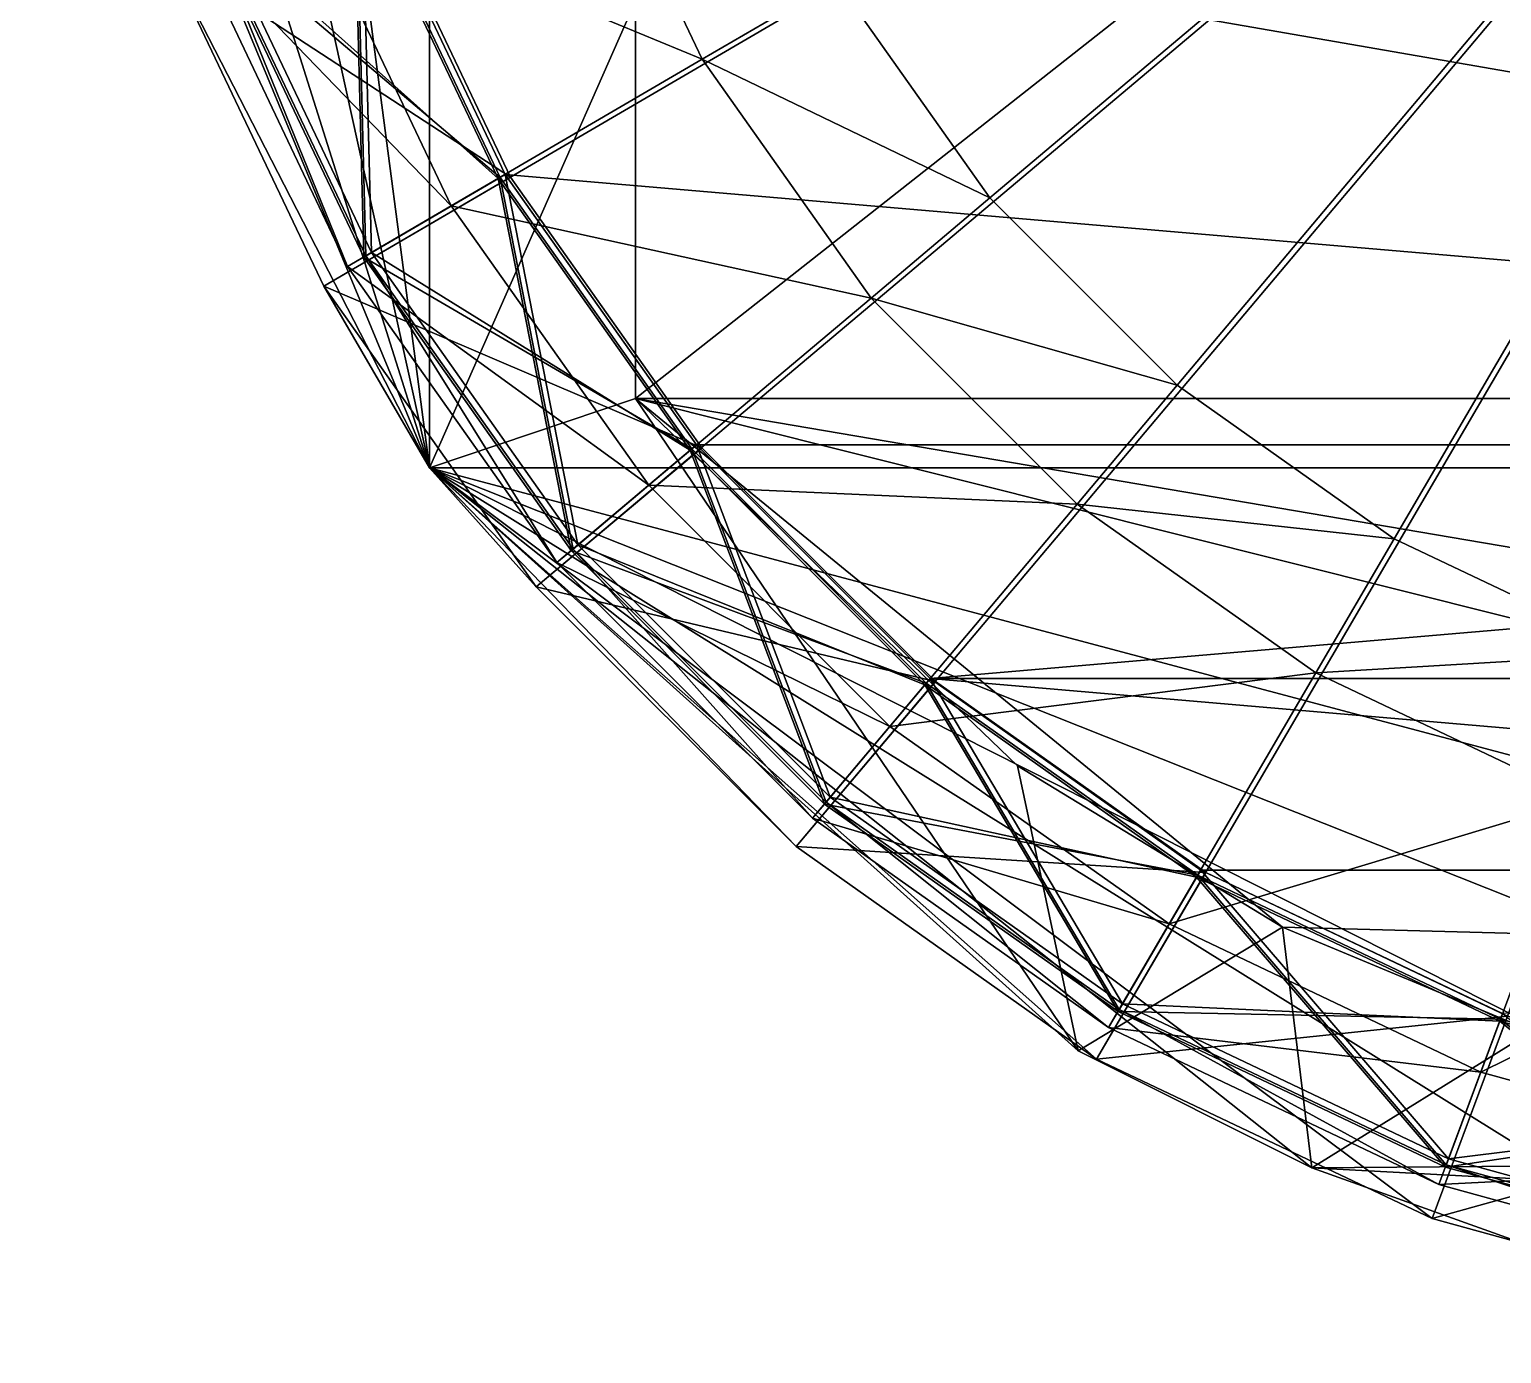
# Model space of a CAD drawing. Extents: x -0.62 to 0.63, y -0.62 to 0.63.
# Drawn here: x -0.623 to -0.1944, y -0.6244 to -0.2389 of the extents above; entities that cross this region are included whole.
import ezdxf

# ---------------------------------------------------------------- set-up
doc = ezdxf.new("R2010")
doc.units = 0
doc.linetypes.add('SOLIDLINE', pattern=[0])
for name, color, linetype in [('VIFS118', 250, 'SOLIDLINE'), ('VIFS119', 250, 'SOLIDLINE'), ('VIFS120', 250, 'SOLIDLINE'), ('VIFS130', 252, 'SOLIDLINE')]:
    doc.layers.add(name, color=color, linetype=linetype)

msp = doc.modelspace()

# ---------------------------------------------------------------- linework, layer by layer
at = {"layer": 'VIFS118', "color": 250}
for points in [[(-0.58371, -0.21603, 0.42099), (-0.52468, -0.19409, 0.42099), (-0.48292, -0.28197, 0.42099)], [(-0.58371, -0.21603, 0.4513), (-0.48292, -0.28197, 0.4513), (-0.52468, -0.19409, 0.4513)], [(-0.48292, -0.28197, 0.42099), (-0.52468, -0.19409, 0.42099), (-0.52468, -0.19409, 0.4513)], [(-0.48292, -0.28197, 0.42099), (-0.52468, -0.19409, 0.4513), (-0.48292, -0.28197, 0.4513)], [(-0.58371, -0.21603, 0.42099), (-0.53729, -0.31371, 0.42099), (-0.53729, -0.31371, 0.4513)], [(-0.58371, -0.21603, 0.42099), (-0.53729, -0.31371, 0.4513), (-0.58371, -0.21603, 0.4513)], [(-0.58371, -0.21603, 0.42099), (-0.48292, -0.28197, 0.42099), (-0.53729, -0.31371, 0.42099)], [(-0.58371, -0.21603, 0.4513), (-0.53729, -0.31371, 0.4513), (-0.48292, -0.28197, 0.4513)], [(-0.53729, -0.31371, 0.42099), (-0.48292, -0.28197, 0.42099), (-0.42723, -0.36072, 0.42099)], [(-0.53729, -0.31371, 0.4513), (-0.42723, -0.36072, 0.4513), (-0.48292, -0.28197, 0.4513)], [(-0.42723, -0.36072, 0.42099), (-0.48292, -0.28197, 0.42099), (-0.48292, -0.28197, 0.4513)], [(-0.42723, -0.36072, 0.42099), (-0.48292, -0.28197, 0.4513), (-0.42723, -0.36072, 0.4513)], [(-0.53729, -0.31371, 0.42099), (-0.47539, -0.40124, 0.42099), (-0.47539, -0.40124, 0.4513)], [(-0.53729, -0.31371, 0.42099), (-0.47539, -0.40124, 0.4513), (-0.53729, -0.31371, 0.4513)], [(-0.53729, -0.31371, 0.42099), (-0.42723, -0.36072, 0.42099), (-0.47539, -0.40124, 0.42099)], [(-0.53729, -0.31371, 0.4513), (-0.47539, -0.40124, 0.4513), (-0.42723, -0.36072, 0.4513)], [(-0.47539, -0.40124, 0.42099), (-0.42723, -0.36072, 0.42099), (-0.35921, -0.42874, 0.42099)], [(-0.47539, -0.40124, 0.4513), (-0.35921, -0.42874, 0.4513), (-0.42723, -0.36072, 0.4513)], [(-0.35921, -0.42874, 0.42099), (-0.42723, -0.36072, 0.42099), (-0.42723, -0.36072, 0.4513)], [(-0.35921, -0.42874, 0.42099), (-0.42723, -0.36072, 0.4513), (-0.35921, -0.42874, 0.4513)], [(-0.47539, -0.40124, 0.42099), (-0.39978, -0.47684, 0.42099), (-0.39978, -0.47684, 0.4513)], [(-0.47539, -0.40124, 0.42099), (-0.39978, -0.47684, 0.4513), (-0.47539, -0.40124, 0.4513)], [(-0.47539, -0.40124, 0.42099), (-0.35921, -0.42874, 0.42099), (-0.39978, -0.47684, 0.42099)], [(-0.47539, -0.40124, 0.4513), (-0.39978, -0.47684, 0.4513), (-0.35921, -0.42874, 0.4513)], [(-0.39978, -0.47684, 0.42099), (-0.35921, -0.42874, 0.42099), (-0.28046, -0.48443, 0.42099)], [(-0.39978, -0.47684, 0.4513), (-0.28046, -0.48443, 0.4513), (-0.35921, -0.42874, 0.4513)], [(-0.28046, -0.48443, 0.42099), (-0.35921, -0.42874, 0.42099), (-0.35921, -0.42874, 0.4513)], [(-0.28046, -0.48443, 0.42099), (-0.35921, -0.42874, 0.4513), (-0.28046, -0.48443, 0.4513)], [(-0.39978, -0.47684, 0.42099), (-0.31225, -0.53875, 0.42099), (-0.31225, -0.53875, 0.4513)], [(-0.39978, -0.47684, 0.42099), (-0.31225, -0.53875, 0.4513), (-0.39978, -0.47684, 0.4513)], [(-0.39978, -0.47684, 0.42099), (-0.28046, -0.48443, 0.42099), (-0.31225, -0.53875, 0.42099)], [(-0.39978, -0.47684, 0.4513), (-0.31225, -0.53875, 0.4513), (-0.28046, -0.48443, 0.4513)], [(-0.31225, -0.53875, 0.42099), (-0.28046, -0.48443, 0.42099), (-0.19258, -0.52619, 0.42099)], [(-0.31225, -0.53875, 0.4513), (-0.19258, -0.52619, 0.4513), (-0.28046, -0.48443, 0.4513)], [(-0.19258, -0.52619, 0.42099), (-0.28046, -0.48443, 0.42099), (-0.28046, -0.48443, 0.4513)], [(-0.19258, -0.52619, 0.42099), (-0.28046, -0.48443, 0.4513), (-0.19258, -0.52619, 0.4513)], [(-0.31225, -0.53875, 0.42099), (-0.19258, -0.52619, 0.42099), (-0.21457, -0.58516, 0.42099)], [(-0.31225, -0.53875, 0.4513), (-0.21457, -0.58516, 0.4513), (-0.19258, -0.52619, 0.4513)], [(-0.21457, -0.58516, 0.42099), (-0.19258, -0.52619, 0.42099), (-0.09717, -0.55242, 0.42099)], [(-0.21457, -0.58516, 0.4513), (-0.09717, -0.55242, 0.4513), (-0.19258, -0.52619, 0.4513)], [(-0.31225, -0.53875, 0.42099), (-0.21457, -0.58516, 0.42099), (-0.21457, -0.58516, 0.4513)], [(-0.31225, -0.53875, 0.42099), (-0.21457, -0.58516, 0.4513), (-0.31225, -0.53875, 0.4513)], [(-0.21457, -0.58516, 0.42099), (-0.09717, -0.55242, 0.42099), (-0.10852, -0.61432, 0.42099)], [(-0.21457, -0.58516, 0.4513), (-0.10852, -0.61432, 0.4513), (-0.09717, -0.55242, 0.4513)], [(-0.21457, -0.58516, 0.42099), (-0.10852, -0.61432, 0.42099), (-0.10852, -0.61432, 0.4513)], [(-0.21457, -0.58516, 0.42099), (-0.10852, -0.61432, 0.4513), (-0.21457, -0.58516, 0.4513)]]:
    msp.add_3dface(points, dxfattribs=at)
at = {"layer": 'VIFS119', "color": 250}
for points in [[(-0.58371, -0.21603, 0.33144), (-0.52468, -0.19409, 0.33144), (-0.48292, -0.28197, 0.33144)], [(-0.58371, -0.21603, 0.36175), (-0.48292, -0.28197, 0.36175), (-0.52468, -0.19409, 0.36175)], [(-0.48292, -0.28197, 0.33144), (-0.52468, -0.19409, 0.33144), (-0.52468, -0.19409, 0.36175)], [(-0.48292, -0.28197, 0.33144), (-0.52468, -0.19409, 0.36175), (-0.48292, -0.28197, 0.36175)], [(-0.58371, -0.21603, 0.33144), (-0.53729, -0.31371, 0.33144), (-0.53729, -0.31371, 0.36175)], [(-0.58371, -0.21603, 0.33144), (-0.53729, -0.31371, 0.36175), (-0.58371, -0.21603, 0.36175)], [(-0.58371, -0.21603, 0.33144), (-0.48292, -0.28197, 0.33144), (-0.53729, -0.31371, 0.33144)], [(-0.58371, -0.21603, 0.36175), (-0.53729, -0.31371, 0.36175), (-0.48292, -0.28197, 0.36175)], [(-0.53729, -0.31371, 0.33144), (-0.48292, -0.28197, 0.33144), (-0.42723, -0.36072, 0.33144)], [(-0.53729, -0.31371, 0.36175), (-0.42723, -0.36072, 0.36175), (-0.48292, -0.28197, 0.36175)], [(-0.42723, -0.36072, 0.33144), (-0.48292, -0.28197, 0.33144), (-0.48292, -0.28197, 0.36175)], [(-0.42723, -0.36072, 0.33144), (-0.48292, -0.28197, 0.36175), (-0.42723, -0.36072, 0.36175)], [(-0.53729, -0.31371, 0.33144), (-0.47539, -0.40124, 0.33144), (-0.47539, -0.40124, 0.36175)], [(-0.53729, -0.31371, 0.33144), (-0.47539, -0.40124, 0.36175), (-0.53729, -0.31371, 0.36175)], [(-0.53729, -0.31371, 0.33144), (-0.42723, -0.36072, 0.33144), (-0.47539, -0.40124, 0.33144)], [(-0.53729, -0.31371, 0.36175), (-0.47539, -0.40124, 0.36175), (-0.42723, -0.36072, 0.36175)], [(-0.47539, -0.40124, 0.33144), (-0.42723, -0.36072, 0.33144), (-0.35921, -0.42874, 0.33144)], [(-0.47539, -0.40124, 0.36175), (-0.35921, -0.42874, 0.36175), (-0.42723, -0.36072, 0.36175)], [(-0.35921, -0.42874, 0.33144), (-0.42723, -0.36072, 0.33144), (-0.42723, -0.36072, 0.36175)], [(-0.35921, -0.42874, 0.33144), (-0.42723, -0.36072, 0.36175), (-0.35921, -0.42874, 0.36175)], [(-0.47539, -0.40124, 0.33144), (-0.39978, -0.47684, 0.33144), (-0.39978, -0.47684, 0.36175)], [(-0.47539, -0.40124, 0.33144), (-0.39978, -0.47684, 0.36175), (-0.47539, -0.40124, 0.36175)], [(-0.47539, -0.40124, 0.33144), (-0.35921, -0.42874, 0.33144), (-0.39978, -0.47684, 0.33144)], [(-0.47539, -0.40124, 0.36175), (-0.39978, -0.47684, 0.36175), (-0.35921, -0.42874, 0.36175)], [(-0.39978, -0.47684, 0.33144), (-0.35921, -0.42874, 0.33144), (-0.28046, -0.48443, 0.33144)], [(-0.39978, -0.47684, 0.36175), (-0.28046, -0.48443, 0.36175), (-0.35921, -0.42874, 0.36175)], [(-0.28046, -0.48443, 0.33144), (-0.35921, -0.42874, 0.33144), (-0.35921, -0.42874, 0.36175)], [(-0.28046, -0.48443, 0.33144), (-0.35921, -0.42874, 0.36175), (-0.28046, -0.48443, 0.36175)], [(-0.39978, -0.47684, 0.33144), (-0.31225, -0.53875, 0.33144), (-0.31225, -0.53875, 0.36175)], [(-0.39978, -0.47684, 0.33144), (-0.31225, -0.53875, 0.36175), (-0.39978, -0.47684, 0.36175)], [(-0.39978, -0.47684, 0.33144), (-0.28046, -0.48443, 0.33144), (-0.31225, -0.53875, 0.33144)], [(-0.39978, -0.47684, 0.36175), (-0.31225, -0.53875, 0.36175), (-0.28046, -0.48443, 0.36175)], [(-0.31225, -0.53875, 0.33144), (-0.28046, -0.48443, 0.33144), (-0.19258, -0.52619, 0.33144)], [(-0.31225, -0.53875, 0.36175), (-0.19258, -0.52619, 0.36175), (-0.28046, -0.48443, 0.36175)], [(-0.19258, -0.52619, 0.33144), (-0.28046, -0.48443, 0.33144), (-0.28046, -0.48443, 0.36175)], [(-0.19258, -0.52619, 0.33144), (-0.28046, -0.48443, 0.36175), (-0.19258, -0.52619, 0.36175)], [(-0.31225, -0.53875, 0.33144), (-0.19258, -0.52619, 0.33144), (-0.21457, -0.58516, 0.33144)], [(-0.31225, -0.53875, 0.36175), (-0.21457, -0.58516, 0.36175), (-0.19258, -0.52619, 0.36175)], [(-0.21457, -0.58516, 0.33144), (-0.19258, -0.52619, 0.33144), (-0.09717, -0.55242, 0.33144)], [(-0.21457, -0.58516, 0.36175), (-0.09717, -0.55242, 0.36175), (-0.19258, -0.52619, 0.36175)], [(-0.31225, -0.53875, 0.33144), (-0.21457, -0.58516, 0.33144), (-0.21457, -0.58516, 0.36175)], [(-0.31225, -0.53875, 0.33144), (-0.21457, -0.58516, 0.36175), (-0.31225, -0.53875, 0.36175)], [(-0.21457, -0.58516, 0.33144), (-0.09717, -0.55242, 0.33144), (-0.10852, -0.61432, 0.33144)], [(-0.21457, -0.58516, 0.36175), (-0.10852, -0.61432, 0.36175), (-0.09717, -0.55242, 0.36175)], [(-0.21457, -0.58516, 0.33144), (-0.10852, -0.61432, 0.33144), (-0.10852, -0.61432, 0.36175)], [(-0.21457, -0.58516, 0.33144), (-0.10852, -0.61432, 0.36175), (-0.21457, -0.58516, 0.36175)]]:
    msp.add_3dface(points, dxfattribs=at)
at = {"layer": 'VIFS120', "color": 250}
for points in [[(-0.58371, -0.21603, 0.3019), (-0.48292, -0.28197, 0.3019), (-0.52468, -0.19409, 0.3019)], [(-0.48292, -0.28197, 0.24167), (-0.52468, -0.19409, 0.24167), (-0.52468, -0.19409, 0.3019)], [(-0.48292, -0.28197, 0.24167), (-0.52468, -0.19409, 0.3019), (-0.48292, -0.28197, 0.3019)], [(-0.58371, -0.21603, 0.24167), (-0.53729, -0.31371, 0.24167), (-0.53729, -0.31371, 0.3019)], [(-0.58371, -0.21603, 0.24167), (-0.53729, -0.31371, 0.3019), (-0.58371, -0.21603, 0.3019)], [(-0.58371, -0.21603, 0.3019), (-0.53729, -0.31371, 0.3019), (-0.48292, -0.28197, 0.3019)], [(-0.53729, -0.31371, 0.3019), (-0.42723, -0.36072, 0.3019), (-0.48292, -0.28197, 0.3019)], [(-0.42723, -0.36072, 0.24167), (-0.48292, -0.28197, 0.24167), (-0.48292, -0.28197, 0.3019)], [(-0.42723, -0.36072, 0.24167), (-0.48292, -0.28197, 0.3019), (-0.42723, -0.36072, 0.3019)], [(-0.53729, -0.31371, 0.24167), (-0.47539, -0.40124, 0.24167), (-0.47539, -0.40124, 0.3019)], [(-0.53729, -0.31371, 0.24167), (-0.47539, -0.40124, 0.3019), (-0.53729, -0.31371, 0.3019)], [(-0.53729, -0.31371, 0.3019), (-0.47539, -0.40124, 0.3019), (-0.42723, -0.36072, 0.3019)], [(-0.47539, -0.40124, 0.3019), (-0.35921, -0.42874, 0.3019), (-0.42723, -0.36072, 0.3019)], [(-0.35921, -0.42874, 0.24167), (-0.42723, -0.36072, 0.24167), (-0.42723, -0.36072, 0.3019)], [(-0.35921, -0.42874, 0.24167), (-0.42723, -0.36072, 0.3019), (-0.35921, -0.42874, 0.3019)], [(-0.47539, -0.40124, 0.24167), (-0.39978, -0.47684, 0.24167), (-0.39978, -0.47684, 0.3019)], [(-0.47539, -0.40124, 0.24167), (-0.39978, -0.47684, 0.3019), (-0.47539, -0.40124, 0.3019)], [(-0.47539, -0.40124, 0.3019), (-0.39978, -0.47684, 0.3019), (-0.35921, -0.42874, 0.3019)], [(-0.39978, -0.47684, 0.3019), (-0.28046, -0.48443, 0.3019), (-0.35921, -0.42874, 0.3019)], [(-0.28046, -0.48443, 0.24167), (-0.35921, -0.42874, 0.24167), (-0.35921, -0.42874, 0.3019)], [(-0.28046, -0.48443, 0.24167), (-0.35921, -0.42874, 0.3019), (-0.28046, -0.48443, 0.3019)], [(-0.39978, -0.47684, 0.24167), (-0.31225, -0.53875, 0.24167), (-0.31225, -0.53875, 0.3019)], [(-0.39978, -0.47684, 0.24167), (-0.31225, -0.53875, 0.3019), (-0.39978, -0.47684, 0.3019)], [(-0.39978, -0.47684, 0.3019), (-0.31225, -0.53875, 0.3019), (-0.28046, -0.48443, 0.3019)], [(-0.31225, -0.53875, 0.3019), (-0.19258, -0.52619, 0.3019), (-0.28046, -0.48443, 0.3019)], [(-0.19258, -0.52619, 0.24167), (-0.28046, -0.48443, 0.24167), (-0.28046, -0.48443, 0.3019)], [(-0.19258, -0.52619, 0.24167), (-0.28046, -0.48443, 0.3019), (-0.19258, -0.52619, 0.3019)], [(-0.31225, -0.53875, 0.3019), (-0.21457, -0.58516, 0.3019), (-0.19258, -0.52619, 0.3019)], [(-0.21457, -0.58516, 0.3019), (-0.09717, -0.55242, 0.3019), (-0.19258, -0.52619, 0.3019)], [(-0.31225, -0.53875, 0.24167), (-0.21457, -0.58516, 0.24167), (-0.21457, -0.58516, 0.3019)], [(-0.31225, -0.53875, 0.24167), (-0.21457, -0.58516, 0.3019), (-0.31225, -0.53875, 0.3019)], [(-0.21457, -0.58516, 0.3019), (-0.10852, -0.61432, 0.3019), (-0.09717, -0.55242, 0.3019)], [(-0.21457, -0.58516, 0.24167), (-0.10852, -0.61432, 0.24167), (-0.10852, -0.61432, 0.3019)], [(-0.21457, -0.58516, 0.24167), (-0.10852, -0.61432, 0.3019), (-0.21457, -0.58516, 0.3019)]]:
    msp.add_3dface(points, dxfattribs=at)
at = {"layer": 'VIFS130', "color": 252}
for points in [[(-0.19405, 0.53247, 0.24149), (0.43421, -0.35992, 0.24149), (-0.28195, 0.49071, 0.24149)], [(-0.28195, 0.49071, 0.24149), (0.43421, -0.35992, 0.24149), (-0.36072, 0.435, 0.24149)], [(-0.28195, 0.49071, 0.24149), (0.43421, -0.35992, 0.24149), (0.43421, -0.35992, 0.24149)], [(0.43421, -0.35992, 0.24149), (-0.28195, 0.49071, 0.24149), (-0.28195, 0.49071, 0.24149)], [(0.43421, -0.35992, 0.24149), (-0.28195, 0.49071, 0.24149), (-0.28195, 0.49071, 0.24149)], [(-0.28195, 0.49071, 0.24149), (0.43421, -0.35992, 0.24149), (0.43421, -0.35992, 0.24149)], [(-0.36072, 0.435, 0.24149), (0.43421, -0.35992, 0.24149), (-0.42875, 0.36697, 0.24149)], [(-0.36072, 0.435, 0.24149), (0.43421, -0.35992, 0.24149), (0.43421, -0.35992, 0.24149)], [(0.43421, -0.35992, 0.24149), (-0.36072, 0.435, 0.24149), (-0.36072, 0.435, 0.24149)], [(0.43421, -0.35992, 0.24149), (-0.36072, 0.435, 0.24149), (-0.36072, 0.435, 0.24149)], [(-0.36072, 0.435, 0.24149), (0.43421, -0.35992, 0.24149), (0.43421, -0.35992, 0.24149)], [(-0.50654, -0.36661, 0.19168), (-0.58371, 0.22134, 0.24167), (-0.50654, 0.36661, 0.19168)], [(-0.44654, -0.2307, -0.23837), (-0.50654, -0.36661, -0.23833), (-0.50654, 0.36661, -0.23833)], [(-0.50654, -0.36661, 0.19168), (-0.50654, 0.36661, 0.19168), (-0.50654, -0.00021, 0.16481)], [(-0.50654, 0.36661, -0.23833), (-0.50654, -0.36661, -0.23833), (-0.50654, 0.04142, -0.1514)], [(-0.42875, 0.36697, 0.24149), (0.43421, -0.35992, 0.24149), (-0.48445, 0.2882, 0.24149)], [(-0.42875, 0.36697, 0.24149), (0.43421, -0.35992, 0.24149), (0.43421, -0.35992, 0.24149)], [(0.43421, -0.35992, 0.24149), (-0.42875, 0.36697, 0.24149), (-0.42875, 0.36697, 0.24149)], [(0.43421, -0.35992, 0.24149), (-0.42875, 0.36697, 0.24149), (-0.42875, 0.36697, 0.24149)], [(-0.42875, 0.36697, 0.24149), (0.43421, -0.35992, 0.24149), (0.43421, -0.35992, 0.24149)], [(0.43346, 0.34641, 0.24167), (0.43346, -0.34641, 0.24167), (-0.44654, -0.34641, 0.24167)], [(0.43346, 0.34641, 0.24167), (-0.44654, -0.34641, 0.24167), (-0.44654, 0.34641, 0.24167)], [(-0.48445, 0.2882, 0.24149), (0.43421, -0.35992, 0.24149), (-0.52622, 0.20031, 0.24149)], [(-0.48445, 0.2882, 0.24149), (0.43421, -0.35992, 0.24149), (0.43421, -0.35992, 0.24149)], [(0.43421, -0.35992, 0.24149), (-0.48445, 0.2882, 0.24149), (-0.48445, 0.2882, 0.24149)], [(0.43421, -0.35992, 0.24149), (-0.48445, 0.2882, 0.24149), (-0.48445, 0.2882, 0.24149)], [(-0.48445, 0.2882, 0.24149), (0.43421, -0.35992, 0.24149), (0.43421, -0.35992, 0.24149)], [(-0.50654, -0.36661, 0.19168), (-0.61286, 0.1153, 0.24167), (-0.58371, 0.22134, 0.24167)], [(-0.52622, 0.20031, 0.24149), (0.43421, -0.35992, 0.24149), (-0.55245, 0.10488, 0.24149)], [(-0.52622, 0.20031, 0.24149), (0.43421, -0.35992, 0.24149), (0.43421, -0.35992, 0.24149)], [(0.43421, -0.35992, 0.24149), (-0.52622, 0.20031, 0.24149), (-0.52622, 0.20031, 0.24149)], [(0.43421, -0.35992, 0.24149), (-0.52622, 0.20031, 0.24149), (-0.52622, 0.20031, 0.24149)], [(-0.52622, 0.20031, 0.24149), (0.43421, -0.35992, 0.24149), (0.43421, -0.35992, 0.24149)], [(-0.50654, -0.36661, 0.19168), (-0.62297, 0.00266, 0.24167), (-0.61286, 0.1153, 0.24167)], [(-0.55245, 0.10488, 0.24149), (0.43421, -0.35992, 0.24149), (-0.56155, 0.00352, 0.24149)], [(-0.55245, 0.10488, 0.24149), (0.43421, -0.35992, 0.24149), (0.43421, -0.35992, 0.24149)], [(0.43421, -0.35992, 0.24149), (-0.55245, 0.10488, 0.24149), (-0.55245, 0.10488, 0.24149)], [(0.43421, -0.35992, 0.24149), (-0.55245, 0.10488, 0.24149), (-0.55245, 0.10488, 0.24149)], [(-0.55245, 0.10488, 0.24149), (0.43421, -0.35992, 0.24149), (0.43421, -0.35992, 0.24149)], [(-0.50654, 0.04142, -0.1514), (-0.50654, -0.36661, -0.23833), (-0.50654, -0.00021, -0.15688)], [(-0.50654, -0.36661, 0.19168), (-0.61286, -0.10998, 0.24167), (-0.62297, 0.00266, 0.24167)], [(-0.58371, -0.21603, 0.24167), (-0.53729, -0.31371, 0.24167), (0.00411, 0.00266, 0.24167)], [(-0.56155, 0.00352, 0.24149), (0.43421, -0.35992, 0.24149), (-0.55245, -0.09783, 0.24149)], [(-0.56155, 0.00352, 0.24149), (0.43421, -0.35992, 0.24149), (0.43421, -0.35992, 0.24149)], [(0.43421, -0.35992, 0.24149), (-0.56155, 0.00352, 0.24149), (-0.56155, 0.00352, 0.24149)], [(0.43421, -0.35992, 0.24149), (-0.56155, 0.00352, 0.24149), (-0.56155, 0.00352, 0.24149)], [(-0.56155, 0.00352, 0.24149), (0.43421, -0.35992, 0.24149), (0.43421, -0.35992, 0.24149)], [(-0.53729, -0.31371, 0.24167), (-0.47539, -0.40124, 0.24167), (0.00411, 0.00266, 0.24167)], [(-0.47539, -0.40124, 0.24167), (-0.39978, -0.47684, 0.24167), (0.00411, 0.00266, 0.24167)], [(-0.39978, -0.47684, 0.24167), (-0.31225, -0.53875, 0.24167), (0.00411, 0.00266, 0.24167)], [(-0.38801, -0.22481, 0.48148), (-0.34334, -0.28798, 0.48148), (0.00273, 0.00352, 0.48148)], [(-0.34334, -0.28798, 0.48148), (-0.28877, -0.34255, 0.48148), (0.00273, 0.00352, 0.48148)], [(-0.31225, -0.53875, 0.24167), (-0.21457, -0.58516, 0.24167), (0.00411, 0.00266, 0.24167)], [(-0.28877, -0.34255, 0.48148), (-0.2256, -0.38722, 0.48148), (0.00273, 0.00352, 0.48148)], [(-0.2256, -0.38722, 0.48148), (-0.1551, -0.42072, 0.48148), (0.00273, 0.00352, 0.48148)], [(-0.21457, -0.58516, 0.24167), (-0.10852, -0.61432, 0.24167), (0.00411, 0.00266, 0.24167)], [(-0.50654, -0.00021, -0.15688), (-0.50654, -0.36661, -0.23833), (-0.50654, -0.04192, -0.15139)], [(-0.50654, -0.36661, 0.19168), (-0.50654, -0.00021, 0.16481), (-0.50654, -0.04184, 0.15933)], [(-0.50654, -0.36661, 0.19168), (-0.50654, -0.04184, 0.15933), (-0.50654, -0.08063, 0.14326)], [(-0.50654, -0.04192, -0.15139), (-0.50654, -0.36661, -0.23833), (-0.50654, -0.08063, -0.13533)], [(-0.50654, -0.08063, -0.13533), (-0.50654, -0.36661, -0.23833), (-0.50654, -0.11395, -0.10977)], [(-0.50654, -0.36661, 0.19168), (-0.50654, -0.08063, 0.14326), (-0.50654, -0.11395, 0.1177)], [(-0.55245, -0.09783, 0.24149), (0.43421, -0.35992, 0.24149), (-0.52622, -0.19326, 0.24149)], [(-0.55245, -0.09783, 0.24149), (0.43421, -0.35992, 0.24149), (0.43421, -0.35992, 0.24149)], [(0.43421, -0.35992, 0.24149), (-0.55245, -0.09783, 0.24149), (-0.55245, -0.09783, 0.24149)], [(0.43421, -0.35992, 0.24149), (-0.55245, -0.09783, 0.24149), (-0.55245, -0.09783, 0.24149)], [(-0.55245, -0.09783, 0.24149), (0.43421, -0.35992, 0.24149), (0.43421, -0.35992, 0.24149)], [(-0.50654, -0.36661, 0.19168), (-0.58371, -0.21603, 0.24167), (-0.61286, -0.10998, 0.24167)], [(-0.50654, -0.36661, -0.23833), (-0.50654, -0.36661, 0.19168), (-0.50654, -0.11395, -0.10977)], [(-0.50654, -0.11395, -0.10977), (-0.50654, -0.36661, 0.19168), (-0.50654, -0.13951, -0.07646)], [(-0.50654, -0.36661, 0.19168), (-0.50654, -0.11395, 0.1177), (-0.50654, -0.13951, 0.08439)], [(-0.50654, -0.36661, 0.19168), (-0.50654, -0.15558, -0.03766), (-0.50654, -0.13951, -0.07646)], [(-0.50654, -0.36661, 0.19168), (-0.50654, -0.13951, 0.08439), (-0.50654, -0.15558, 0.0456)], [(-0.50654, -0.36661, 0.19168), (-0.50654, -0.16106, 0.00397), (-0.50654, -0.15558, -0.03766)], [(-0.50654, -0.36661, 0.19168), (-0.50654, -0.15558, 0.0456), (-0.50654, -0.16106, 0.00397)], [(-0.42709, -0.24764, 0.53102), (-0.46394, -0.17009, 0.53102), (-0.54327, -0.1996, 0.53102)], [(-0.46394, -0.17009, 0.53102), (-0.42709, -0.24764, 0.53102), (-0.38801, -0.22481, 0.48148)], [(-0.48596, -0.28204, 0.42097), (-0.52785, -0.19387, 0.42097), (-0.57094, -0.2099, 0.42097)], [(-0.52564, -0.30523, 0.36178), (-0.57094, -0.2099, 0.36178), (-0.52845, -0.19409, 0.36178)], [(-0.52505, -0.30488, 0.45131), (-0.5703, -0.20966, 0.45131), (-0.52785, -0.19387, 0.45131)], [(-0.52342, -0.30393, 0.30202), (-0.56853, -0.209, 0.30202), (-0.52622, -0.19326, 0.30202)], [(-0.4865, -0.28235, 0.33144), (-0.52845, -0.19409, 0.33144), (-0.56853, -0.209, 0.33144)], [(-0.4865, -0.28236, 0.36178), (-0.52845, -0.19409, 0.36178), (-0.52845, -0.19409, 0.33144)], [(-0.52845, -0.19409, 0.33144), (-0.4865, -0.28235, 0.33144), (-0.4865, -0.28236, 0.36178)], [(-0.52845, -0.19409, 0.36178), (-0.4865, -0.28236, 0.36178), (-0.52564, -0.30523, 0.36178)], [(-0.48596, -0.28204, 0.45131), (-0.52785, -0.19387, 0.45131), (-0.52785, -0.19387, 0.42097)], [(-0.52785, -0.19387, 0.42097), (-0.48596, -0.28204, 0.42097), (-0.48596, -0.28204, 0.45131)], [(-0.52785, -0.19387, 0.45131), (-0.48596, -0.28204, 0.45131), (-0.52505, -0.30488, 0.45131)], [(-0.52622, -0.19326, 0.24149), (-0.48445, -0.28116, 0.24149), (-0.48445, -0.28116, 0.30202)], [(-0.52622, -0.19326, 0.24149), (-0.48445, -0.28116, 0.30202), (-0.52622, -0.19326, 0.30202)], [(-0.52622, -0.19326, 0.24149), (0.43421, -0.35992, 0.24149), (-0.48445, -0.28116, 0.24149)], [(-0.52622, -0.19326, 0.30202), (-0.48445, -0.28116, 0.30202), (-0.52342, -0.30393, 0.30202)], [(-0.52622, -0.19326, 0.24149), (-0.48445, -0.28116, 0.24149), (-0.48445, -0.28116, 0.24149)], [(-0.48445, -0.28116, 0.24149), (-0.52622, -0.19326, 0.24149), (-0.52622, -0.19326, 0.24149)], [(-0.52622, -0.19326, 0.24149), (0.43421, -0.35992, 0.24149), (0.43421, -0.35992, 0.24149)], [(0.43421, -0.35992, 0.24149), (-0.52622, -0.19326, 0.24149), (-0.52622, -0.19326, 0.24149)], [(-0.48445, -0.28116, 0.24149), (-0.52622, -0.19326, 0.24149), (-0.52622, -0.19326, 0.24149)], [(-0.52622, -0.19326, 0.24149), (-0.48445, -0.28116, 0.24149), (-0.48445, -0.28116, 0.24149)], [(0.43421, -0.35992, 0.24149), (-0.52622, -0.19326, 0.24149), (-0.52622, -0.19326, 0.24149)], [(-0.52622, -0.19326, 0.24149), (0.43421, -0.35992, 0.24149), (0.43421, -0.35992, 0.24149)], [(-0.50016, -0.29034, 0.53102), (-0.54327, -0.1996, 0.53102), (-0.57603, -0.21179, 0.48148)], [(-0.54327, -0.1996, 0.53102), (-0.50016, -0.29034, 0.53102), (-0.42709, -0.24764, 0.53102)], [(-0.53033, -0.30797, 0.48148), (-0.57603, -0.21179, 0.48148), (-0.5703, -0.20966, 0.45131)], [(-0.52564, -0.30523, 0.42097), (-0.57094, -0.2099, 0.42097), (-0.57094, -0.2099, 0.36178)], [(-0.57094, -0.2099, 0.36178), (-0.52564, -0.30523, 0.36178), (-0.52564, -0.30523, 0.42097)], [(-0.57094, -0.2099, 0.42097), (-0.52564, -0.30523, 0.42097), (-0.48596, -0.28204, 0.42097)], [(-0.5703, -0.20966, 0.45131), (-0.52505, -0.30488, 0.45131), (-0.53033, -0.30797, 0.48148)], [(-0.52342, -0.30393, 0.33144), (-0.56853, -0.209, 0.33144), (-0.56853, -0.209, 0.30202)], [(-0.56853, -0.209, 0.30202), (-0.52342, -0.30393, 0.30202), (-0.52342, -0.30393, 0.33144)], [(-0.56853, -0.209, 0.33144), (-0.52342, -0.30393, 0.33144), (-0.4865, -0.28235, 0.33144)], [(-0.57603, -0.21179, 0.48148), (-0.53033, -0.30797, 0.48148), (-0.50016, -0.29034, 0.53102)], [(-0.50654, -0.36661, 0.19168), (-0.53729, -0.31371, 0.24167), (-0.58371, -0.21603, 0.24167)], [(-0.34334, -0.28798, 0.48148), (-0.38801, -0.22481, 0.48148), (-0.42709, -0.24764, 0.53102)], [(-0.44654, -0.34641, -0.23837), (-0.50654, -0.36661, -0.23833), (-0.44654, -0.2307, -0.23837)], [(-0.44654, -0.34641, -0.23837), (-0.44654, -0.2307, -0.23837), (-0.44654, -0.34641, 0.24167)], [(-0.44654, -0.34641, 0.24167), (-0.44654, -0.2307, -0.23837), (-0.44654, -0.2307, 0.24167)], [(-0.37794, -0.31713, 0.53102), (-0.42709, -0.24764, 0.53102), (-0.50016, -0.29034, 0.53102)], [(-0.42709, -0.24764, 0.53102), (-0.37794, -0.31713, 0.53102), (-0.34334, -0.28798, 0.48148)], [(-0.43008, -0.36105, 0.42097), (-0.48596, -0.28204, 0.42097), (-0.52564, -0.30523, 0.42097)], [(-0.46523, -0.39065, 0.36178), (-0.52564, -0.30523, 0.36178), (-0.4865, -0.28236, 0.36178)], [(-0.46471, -0.39021, 0.45131), (-0.52505, -0.30488, 0.45131), (-0.48596, -0.28204, 0.45131)], [(-0.46327, -0.389, 0.30202), (-0.52342, -0.30393, 0.30202), (-0.48445, -0.28116, 0.30202)], [(-0.43056, -0.36145, 0.33144), (-0.4865, -0.28235, 0.33144), (-0.52342, -0.30393, 0.33144)], [(-0.43056, -0.36145, 0.36178), (-0.4865, -0.28236, 0.36178), (-0.4865, -0.28235, 0.33144)], [(-0.4865, -0.28235, 0.33144), (-0.43056, -0.36145, 0.33144), (-0.43056, -0.36145, 0.36178)], [(-0.4865, -0.28236, 0.36178), (-0.43056, -0.36145, 0.36178), (-0.46523, -0.39065, 0.36178)], [(-0.43008, -0.36105, 0.45131), (-0.48596, -0.28204, 0.45131), (-0.48596, -0.28204, 0.42097)], [(-0.48596, -0.28204, 0.42097), (-0.43008, -0.36105, 0.42097), (-0.43008, -0.36105, 0.45131)], [(-0.48596, -0.28204, 0.45131), (-0.43008, -0.36105, 0.45131), (-0.46471, -0.39021, 0.45131)], [(-0.48445, -0.28116, 0.24149), (-0.42875, -0.35992, 0.24149), (-0.42875, -0.35992, 0.30202)], [(-0.48445, -0.28116, 0.24149), (-0.42875, -0.35992, 0.30202), (-0.48445, -0.28116, 0.30202)], [(-0.48445, -0.28116, 0.24149), (0.43421, -0.35992, 0.24149), (-0.42875, -0.35992, 0.24149)], [(-0.48445, -0.28116, 0.30202), (-0.42875, -0.35992, 0.30202), (-0.46327, -0.389, 0.30202)], [(-0.48445, -0.28116, 0.24149), (-0.42875, -0.35992, 0.24149), (-0.42875, -0.35992, 0.24149)], [(-0.42875, -0.35992, 0.24149), (-0.48445, -0.28116, 0.24149), (-0.48445, -0.28116, 0.24149)], [(-0.48445, -0.28116, 0.24149), (0.43421, -0.35992, 0.24149), (0.43421, -0.35992, 0.24149)], [(0.43421, -0.35992, 0.24149), (-0.48445, -0.28116, 0.24149), (-0.48445, -0.28116, 0.24149)], [(-0.42875, -0.35992, 0.24149), (-0.48445, -0.28116, 0.24149), (-0.48445, -0.28116, 0.24149)], [(-0.48445, -0.28116, 0.24149), (-0.42875, -0.35992, 0.24149), (-0.42875, -0.35992, 0.24149)], [(0.43421, -0.35992, 0.24149), (-0.48445, -0.28116, 0.24149), (-0.48445, -0.28116, 0.24149)], [(-0.48445, -0.28116, 0.24149), (0.43421, -0.35992, 0.24149), (0.43421, -0.35992, 0.24149)], [(-0.44266, -0.37164, 0.53102), (-0.50016, -0.29034, 0.53102), (-0.53033, -0.30797, 0.48148)], [(-0.50016, -0.29034, 0.53102), (-0.44266, -0.37164, 0.53102), (-0.37794, -0.31713, 0.53102)], [(-0.28877, -0.34255, 0.48148), (-0.34334, -0.28798, 0.48148), (-0.37794, -0.31713, 0.53102)], [(-0.46327, -0.389, 0.33144), (-0.52342, -0.30393, 0.33144), (-0.52342, -0.30393, 0.30202)], [(-0.52342, -0.30393, 0.30202), (-0.46327, -0.389, 0.30202), (-0.46327, -0.389, 0.33144)], [(-0.52342, -0.30393, 0.33144), (-0.46327, -0.389, 0.33144), (-0.43056, -0.36145, 0.33144)], [(-0.46938, -0.39415, 0.48148), (-0.53033, -0.30797, 0.48148), (-0.52505, -0.30488, 0.45131)], [(-0.53033, -0.30797, 0.48148), (-0.46938, -0.39415, 0.48148), (-0.44266, -0.37164, 0.53102)], [(-0.46523, -0.39065, 0.42097), (-0.52564, -0.30523, 0.42097), (-0.52564, -0.30523, 0.36178)], [(-0.52564, -0.30523, 0.36178), (-0.46523, -0.39065, 0.36178), (-0.46523, -0.39065, 0.42097)], [(-0.52564, -0.30523, 0.42097), (-0.46523, -0.39065, 0.42097), (-0.43008, -0.36105, 0.42097)], [(-0.52505, -0.30488, 0.45131), (-0.46471, -0.39021, 0.45131), (-0.46938, -0.39415, 0.48148)], [(-0.50654, -0.36661, 0.19168), (-0.47539, -0.40124, 0.24167), (-0.53729, -0.31371, 0.24167)], [(-0.31792, -0.37715, 0.53102), (-0.37794, -0.31713, 0.53102), (-0.44266, -0.37164, 0.53102)], [(-0.37794, -0.31713, 0.53102), (-0.31792, -0.37715, 0.53102), (-0.28877, -0.34255, 0.48148)], [(-0.2256, -0.38722, 0.48148), (-0.28877, -0.34255, 0.48148), (-0.31792, -0.37715, 0.53102)], [(-0.44654, -0.34641, -0.23837), (-0.31766, -0.53629, -0.24339), (-0.50654, -0.36661, -0.23833)], [(-0.33526, -0.45337, -0.24036), (-0.31766, -0.53629, -0.24339), (-0.44654, -0.34641, -0.23837)], [(0.29415, -0.47242, -0.24577), (0.21804, -0.51299, -0.28437), (-0.44654, -0.34641, 0.24167)], [(-0.44654, -0.34641, 0.24167), (0.21804, -0.51299, -0.28437), (-0.25818, -0.50028, -0.26619)], [(-0.44654, -0.34641, 0.24167), (-0.25818, -0.50028, -0.26619), (-0.33526, -0.45337, -0.24036)], [(-0.33526, -0.45337, -0.24036), (-0.44654, -0.34641, -0.23837), (-0.44654, -0.34641, 0.24167)], [(0.29415, -0.47242, -0.24577), (-0.44654, -0.34641, 0.24167), (0.43346, -0.34641, 0.24167)], [(-0.38979, -0.46247, 0.30202), (-0.46327, -0.389, 0.30202), (-0.42875, -0.35992, 0.30202)], [(-0.42875, -0.35992, 0.24149), (-0.36072, -0.42795, 0.24149), (-0.36072, -0.42795, 0.30202)], [(-0.42875, -0.35992, 0.24149), (-0.36072, -0.42795, 0.30202), (-0.42875, -0.35992, 0.30202)], [(-0.42875, -0.35992, 0.24149), (0.43421, -0.35992, 0.24149), (-0.36072, -0.42795, 0.24149)], [(-0.42875, -0.35992, 0.30202), (-0.36072, -0.42795, 0.30202), (-0.38979, -0.46247, 0.30202)], [(-0.42875, -0.35992, 0.24149), (-0.36072, -0.42795, 0.24149), (-0.36072, -0.42795, 0.24149)], [(-0.36072, -0.42795, 0.24149), (-0.42875, -0.35992, 0.24149), (-0.42875, -0.35992, 0.24149)], [(-0.42875, -0.35992, 0.24149), (0.43421, -0.35992, 0.24149), (0.43421, -0.35992, 0.24149)], [(0.43421, -0.35992, 0.24149), (-0.42875, -0.35992, 0.24149), (-0.42875, -0.35992, 0.24149)], [(-0.36072, -0.42795, 0.24149), (-0.42875, -0.35992, 0.24149), (-0.42875, -0.35992, 0.24149)], [(-0.42875, -0.35992, 0.24149), (-0.36072, -0.42795, 0.24149), (-0.36072, -0.42795, 0.24149)], [(0.43421, -0.35992, 0.24149), (-0.42875, -0.35992, 0.24149), (-0.42875, -0.35992, 0.24149)], [(-0.42875, -0.35992, 0.24149), (0.43421, -0.35992, 0.24149), (0.43421, -0.35992, 0.24149)], [(-0.36072, -0.42795, 0.24149), (0.43421, -0.35992, 0.24149), (0.36618, -0.42795, 0.24149)], [(-0.36072, -0.42795, 0.24149), (0.43421, -0.35992, 0.24149), (0.43421, -0.35992, 0.24149)], [(0.43421, -0.35992, 0.24149), (-0.36072, -0.42795, 0.24149), (-0.36072, -0.42795, 0.24149)], [(0.43421, -0.35992, 0.24149), (-0.36072, -0.42795, 0.24149), (-0.36072, -0.42795, 0.24149)], [(-0.36072, -0.42795, 0.24149), (0.43421, -0.35992, 0.24149), (0.43421, -0.35992, 0.24149)], [(-0.36184, -0.42929, 0.42097), (-0.43008, -0.36105, 0.42097), (-0.46523, -0.39065, 0.42097)], [(-0.39144, -0.46444, 0.36178), (-0.46523, -0.39065, 0.36178), (-0.43056, -0.36145, 0.36178)], [(-0.391, -0.46392, 0.45131), (-0.46471, -0.39021, 0.45131), (-0.43008, -0.36105, 0.45131)], [(-0.36224, -0.42977, 0.33144), (-0.43056, -0.36145, 0.33144), (-0.46327, -0.389, 0.33144)], [(-0.36224, -0.42977, 0.36178), (-0.43056, -0.36145, 0.36178), (-0.43056, -0.36145, 0.33144)], [(-0.43056, -0.36145, 0.33144), (-0.36224, -0.42977, 0.33144), (-0.36224, -0.42977, 0.36178)], [(-0.43056, -0.36145, 0.36178), (-0.36224, -0.42977, 0.36178), (-0.39144, -0.46444, 0.36178)], [(-0.36184, -0.42929, 0.45131), (-0.43008, -0.36105, 0.45131), (-0.43008, -0.36105, 0.42097)], [(-0.43008, -0.36105, 0.42097), (-0.36184, -0.42929, 0.42097), (-0.36184, -0.42929, 0.45131)], [(-0.43008, -0.36105, 0.45131), (-0.36184, -0.42929, 0.45131), (-0.391, -0.46392, 0.45131)], [(0.49346, -0.36661, 0.19168), (-0.50654, -0.36661, 0.19168), (0.2455, -0.56646, -0.26592)], [(0.2455, -0.56646, -0.26592), (-0.50654, -0.36661, 0.19168), (-0.24964, -0.57035, -0.27136)], [(-0.24964, -0.57035, -0.27136), (-0.50654, -0.36661, 0.19168), (-0.31766, -0.53629, -0.24339)], [(-0.31766, -0.53629, -0.24339), (-0.50654, -0.36661, 0.19168), (-0.50654, -0.36661, -0.23833)], [(-0.50654, -0.36661, 0.19168), (0.49346, -0.36661, 0.19168), (0.11675, -0.61432, 0.24167)], [(-0.50654, -0.36661, 0.19168), (0.11675, -0.61432, 0.24167), (0.00411, -0.62443, 0.24167)], [(-0.50654, -0.36661, 0.19168), (0.00411, -0.62443, 0.24167), (-0.10852, -0.61432, 0.24167)], [(-0.50654, -0.36661, 0.19168), (-0.10852, -0.61432, 0.24167), (-0.21457, -0.58516, 0.24167)], [(-0.50654, -0.36661, 0.19168), (-0.21457, -0.58516, 0.24167), (-0.31225, -0.53875, 0.24167)], [(-0.50654, -0.36661, 0.19168), (-0.31225, -0.53875, 0.24167), (-0.39978, -0.47684, 0.24167)], [(-0.50654, -0.36661, 0.19168), (-0.39978, -0.47684, 0.24167), (-0.47539, -0.40124, 0.24167)], [(-0.37243, -0.44187, 0.53102), (-0.44266, -0.37164, 0.53102), (-0.46938, -0.39415, 0.48148)], [(-0.44266, -0.37164, 0.53102), (-0.37243, -0.44187, 0.53102), (-0.31792, -0.37715, 0.53102)], [(-0.24843, -0.4263, 0.53102), (-0.31792, -0.37715, 0.53102), (-0.37243, -0.44187, 0.53102)], [(-0.31792, -0.37715, 0.53102), (-0.24843, -0.4263, 0.53102), (-0.2256, -0.38722, 0.48148)], [(-0.38979, -0.46247, 0.33144), (-0.46327, -0.389, 0.33144), (-0.46327, -0.389, 0.30202)], [(-0.46327, -0.389, 0.30202), (-0.38979, -0.46247, 0.30202), (-0.38979, -0.46247, 0.33144)], [(-0.46327, -0.389, 0.33144), (-0.38979, -0.46247, 0.33144), (-0.36224, -0.42977, 0.33144)], [(-0.1551, -0.42072, 0.48148), (-0.2256, -0.38722, 0.48148), (-0.24843, -0.4263, 0.53102)], [(-0.39494, -0.46859, 0.48148), (-0.46938, -0.39415, 0.48148), (-0.46471, -0.39021, 0.45131)], [(-0.46938, -0.39415, 0.48148), (-0.39494, -0.46859, 0.48148), (-0.37243, -0.44187, 0.53102)], [(-0.39144, -0.46444, 0.42097), (-0.46523, -0.39065, 0.42097), (-0.46523, -0.39065, 0.36178)], [(-0.46523, -0.39065, 0.36178), (-0.39144, -0.46444, 0.36178), (-0.39144, -0.46444, 0.42097)], [(-0.46523, -0.39065, 0.42097), (-0.39144, -0.46444, 0.42097), (-0.36184, -0.42929, 0.42097)], [(-0.46471, -0.39021, 0.45131), (-0.391, -0.46392, 0.45131), (-0.39494, -0.46859, 0.48148)], [(-0.24843, -0.4263, 0.53102), (-0.17088, -0.46315, 0.53102), (-0.1551, -0.42072, 0.48148)], [(-0.30472, -0.52263, 0.30202), (-0.38979, -0.46247, 0.30202), (-0.36072, -0.42795, 0.30202)], [(-0.37243, -0.44187, 0.53102), (-0.29113, -0.49937, 0.53102), (-0.24843, -0.4263, 0.53102)], [(-0.36072, -0.42795, 0.24149), (-0.28195, -0.48366, 0.24149), (-0.28195, -0.48366, 0.30202)], [(-0.36072, -0.42795, 0.24149), (-0.28195, -0.48366, 0.30202), (-0.36072, -0.42795, 0.30202)], [(-0.36072, -0.42795, 0.24149), (0.28741, -0.48366, 0.24149), (-0.28195, -0.48366, 0.24149)], [(-0.36072, -0.42795, 0.24149), (0.36618, -0.42795, 0.24149), (0.28741, -0.48366, 0.24149)], [(-0.36072, -0.42795, 0.30202), (-0.28195, -0.48366, 0.30202), (-0.30472, -0.52263, 0.30202)], [(-0.36072, -0.42795, 0.24149), (-0.28195, -0.48366, 0.24149), (-0.28195, -0.48366, 0.24149)], [(-0.28195, -0.48366, 0.24149), (-0.36072, -0.42795, 0.24149), (-0.36072, -0.42795, 0.24149)], [(-0.36072, -0.42795, 0.24149), (0.28741, -0.48366, 0.24149), (0.28741, -0.48366, 0.24149)], [(0.28741, -0.48366, 0.24149), (-0.36072, -0.42795, 0.24149), (-0.36072, -0.42795, 0.24149)], [(-0.28195, -0.48366, 0.24149), (-0.36072, -0.42795, 0.24149), (-0.36072, -0.42795, 0.24149)], [(-0.36072, -0.42795, 0.24149), (-0.28195, -0.48366, 0.24149), (-0.28195, -0.48366, 0.24149)], [(-0.36072, -0.42795, 0.24149), (0.36618, -0.42795, 0.24149), (0.36618, -0.42795, 0.24149)], [(0.36618, -0.42795, 0.24149), (-0.36072, -0.42795, 0.24149), (-0.36072, -0.42795, 0.24149)], [(0.28741, -0.48366, 0.24149), (-0.36072, -0.42795, 0.24149), (-0.36072, -0.42795, 0.24149)], [(-0.36072, -0.42795, 0.24149), (0.28741, -0.48366, 0.24149), (0.28741, -0.48366, 0.24149)], [(0.36618, -0.42795, 0.24149), (-0.36072, -0.42795, 0.24149), (-0.36072, -0.42795, 0.24149)], [(-0.36072, -0.42795, 0.24149), (0.36618, -0.42795, 0.24149), (0.36618, -0.42795, 0.24149)], [(-0.17088, -0.46315, 0.53102), (-0.24843, -0.4263, 0.53102), (-0.29113, -0.49937, 0.53102)], [(-0.28283, -0.48517, 0.42097), (-0.36184, -0.42929, 0.42097), (-0.39144, -0.46444, 0.42097)], [(-0.30602, -0.52485, 0.36178), (-0.39144, -0.46444, 0.36178), (-0.36224, -0.42977, 0.36178)], [(-0.30568, -0.52426, 0.45131), (-0.391, -0.46392, 0.45131), (-0.36184, -0.42929, 0.45131)], [(-0.28315, -0.48571, 0.33144), (-0.36224, -0.42977, 0.33144), (-0.38979, -0.46247, 0.33144)], [(-0.28315, -0.48571, 0.36178), (-0.36224, -0.42977, 0.36178), (-0.36224, -0.42977, 0.33144)], [(-0.36224, -0.42977, 0.33144), (-0.28315, -0.48571, 0.33144), (-0.28315, -0.48571, 0.36178)], [(-0.36224, -0.42977, 0.36178), (-0.28315, -0.48571, 0.36178), (-0.30602, -0.52485, 0.36178)], [(-0.28283, -0.48517, 0.45131), (-0.36184, -0.42929, 0.45131), (-0.36184, -0.42929, 0.42097)], [(-0.36184, -0.42929, 0.42097), (-0.28283, -0.48517, 0.42097), (-0.28283, -0.48517, 0.45131)], [(-0.36184, -0.42929, 0.45131), (-0.28283, -0.48517, 0.45131), (-0.30568, -0.52426, 0.45131)], [(-0.29113, -0.49937, 0.53102), (-0.37243, -0.44187, 0.53102), (-0.39494, -0.46859, 0.48148)], [(-0.33526, -0.45337, -0.24036), (-0.25818, -0.50028, -0.26619), (-0.31766, -0.53629, -0.24339)], [(-0.30472, -0.52263, 0.33144), (-0.38979, -0.46247, 0.33144), (-0.38979, -0.46247, 0.30202)], [(-0.38979, -0.46247, 0.30202), (-0.30472, -0.52263, 0.30202), (-0.30472, -0.52263, 0.33144)], [(-0.38979, -0.46247, 0.33144), (-0.30472, -0.52263, 0.33144), (-0.28315, -0.48571, 0.33144)], [(-0.30876, -0.52954, 0.48148), (-0.39494, -0.46859, 0.48148), (-0.391, -0.46392, 0.45131)], [(-0.30602, -0.52485, 0.42097), (-0.39144, -0.46444, 0.42097), (-0.39144, -0.46444, 0.36178)], [(-0.39144, -0.46444, 0.36178), (-0.30602, -0.52485, 0.36178), (-0.30602, -0.52485, 0.42097)], [(-0.39144, -0.46444, 0.42097), (-0.30602, -0.52485, 0.42097), (-0.28283, -0.48517, 0.42097)], [(-0.391, -0.46392, 0.45131), (-0.30568, -0.52426, 0.45131), (-0.30876, -0.52954, 0.48148)], [(-0.29113, -0.49937, 0.53102), (-0.2004, -0.54248, 0.53102), (-0.17088, -0.46315, 0.53102)], [(-0.08669, -0.48629, 0.53102), (-0.17088, -0.46315, 0.53102), (-0.2004, -0.54248, 0.53102)], [(-0.39494, -0.46859, 0.48148), (-0.30876, -0.52954, 0.48148), (-0.29113, -0.49937, 0.53102)], [(-0.2098, -0.56774, 0.30202), (-0.30472, -0.52263, 0.30202), (-0.28195, -0.48366, 0.30202)], [(-0.28195, -0.48366, 0.24149), (-0.19405, -0.52543, 0.24149), (-0.19405, -0.52543, 0.30202)], [(-0.28195, -0.48366, 0.24149), (-0.19405, -0.52543, 0.30202), (-0.28195, -0.48366, 0.30202)], [(-0.28195, -0.48366, 0.24149), (0.28741, -0.48366, 0.24149), (-0.19405, -0.52543, 0.24149)], [(-0.28195, -0.48366, 0.30202), (-0.19405, -0.52543, 0.30202), (-0.2098, -0.56774, 0.30202)], [(-0.28195, -0.48366, 0.24149), (-0.19405, -0.52543, 0.24149), (-0.19405, -0.52543, 0.24149)], [(-0.19405, -0.52543, 0.24149), (-0.28195, -0.48366, 0.24149), (-0.28195, -0.48366, 0.24149)], [(-0.28195, -0.48366, 0.24149), (0.28741, -0.48366, 0.24149), (0.28741, -0.48366, 0.24149)], [(0.28741, -0.48366, 0.24149), (-0.28195, -0.48366, 0.24149), (-0.28195, -0.48366, 0.24149)], [(-0.19405, -0.52543, 0.24149), (-0.28195, -0.48366, 0.24149), (-0.28195, -0.48366, 0.24149)], [(-0.28195, -0.48366, 0.24149), (-0.19405, -0.52543, 0.24149), (-0.19405, -0.52543, 0.24149)], [(0.28741, -0.48366, 0.24149), (-0.28195, -0.48366, 0.24149), (-0.28195, -0.48366, 0.24149)], [(-0.28195, -0.48366, 0.24149), (0.28741, -0.48366, 0.24149), (0.28741, -0.48366, 0.24149)], [(-0.19466, -0.52706, 0.42097), (-0.28283, -0.48517, 0.42097), (-0.30602, -0.52485, 0.42097)], [(-0.21069, -0.57015, 0.36178), (-0.30602, -0.52485, 0.36178), (-0.28315, -0.48571, 0.36178)], [(-0.21045, -0.56951, 0.45131), (-0.30568, -0.52426, 0.45131), (-0.28283, -0.48517, 0.45131)], [(-0.19488, -0.52765, 0.33144), (-0.28315, -0.48571, 0.33144), (-0.30472, -0.52263, 0.33144)], [(-0.19488, -0.52765, 0.36178), (-0.28315, -0.48571, 0.36178), (-0.28315, -0.48571, 0.33144)], [(-0.28315, -0.48571, 0.33144), (-0.19488, -0.52765, 0.33144), (-0.19488, -0.52765, 0.36178)], [(-0.28315, -0.48571, 0.36178), (-0.19488, -0.52765, 0.36178), (-0.21069, -0.57015, 0.36178)], [(-0.19466, -0.52706, 0.45131), (-0.28283, -0.48517, 0.45131), (-0.28283, -0.48517, 0.42097)], [(-0.28283, -0.48517, 0.42097), (-0.19466, -0.52706, 0.42097), (-0.19466, -0.52706, 0.45131)], [(-0.28283, -0.48517, 0.45131), (-0.19466, -0.52706, 0.45131), (-0.21045, -0.56951, 0.45131)], [(-0.2004, -0.54248, 0.53102), (-0.10189, -0.56956, 0.53102), (-0.08669, -0.48629, 0.53102)], [(-0.31766, -0.53629, -0.24339), (-0.25818, -0.50028, -0.26619), (-0.24964, -0.57035, -0.27136)], [(-0.2004, -0.54248, 0.53102), (-0.29113, -0.49937, 0.53102), (-0.30876, -0.52954, 0.48148)], [(-0.18547, -0.53062, -0.33652), (-0.24964, -0.57035, -0.27136), (-0.25818, -0.50028, -0.26619)], [(-0.25818, -0.50028, -0.26619), (0.21804, -0.51299, -0.28437), (-0.18547, -0.53062, -0.33652)], [(-0.2098, -0.56774, 0.33144), (-0.30472, -0.52263, 0.33144), (-0.30472, -0.52263, 0.30202)], [(-0.30472, -0.52263, 0.30202), (-0.2098, -0.56774, 0.30202), (-0.2098, -0.56774, 0.33144)], [(-0.30472, -0.52263, 0.33144), (-0.2098, -0.56774, 0.33144), (-0.19488, -0.52765, 0.33144)], [(-0.21258, -0.57524, 0.48148), (-0.30876, -0.52954, 0.48148), (-0.30568, -0.52426, 0.45131)], [(-0.21069, -0.57015, 0.42097), (-0.30602, -0.52485, 0.42097), (-0.30602, -0.52485, 0.36178)], [(-0.30602, -0.52485, 0.36178), (-0.21069, -0.57015, 0.36178), (-0.21069, -0.57015, 0.42097)], [(-0.30602, -0.52485, 0.42097), (-0.21069, -0.57015, 0.42097), (-0.19466, -0.52706, 0.42097)], [(-0.30568, -0.52426, 0.45131), (-0.21045, -0.56951, 0.45131), (-0.21258, -0.57524, 0.48148)], [(-0.09894, -0.55338, 0.42097), (-0.19466, -0.52706, 0.42097), (-0.21069, -0.57015, 0.42097)], [(-0.10707, -0.59793, 0.45131), (-0.21045, -0.56951, 0.45131), (-0.19466, -0.52706, 0.45131)], [(-0.10673, -0.59607, 0.30202), (-0.2098, -0.56774, 0.30202), (-0.19405, -0.52543, 0.30202)], [(-0.09894, -0.55338, 0.45131), (-0.19466, -0.52706, 0.45131), (-0.19466, -0.52706, 0.42097)], [(-0.19466, -0.52706, 0.42097), (-0.09894, -0.55338, 0.42097), (-0.09894, -0.55338, 0.45131)], [(-0.19466, -0.52706, 0.45131), (-0.09894, -0.55338, 0.45131), (-0.10707, -0.59793, 0.45131)], [(-0.30876, -0.52954, 0.48148), (-0.21258, -0.57524, 0.48148), (-0.2004, -0.54248, 0.53102)], [(-0.18095, -0.59496, -0.34446), (-0.24964, -0.57035, -0.27136), (-0.18547, -0.53062, -0.33652)], [(-0.10719, -0.5986, 0.36178), (-0.21069, -0.57015, 0.36178), (-0.19488, -0.52765, 0.36178)], [(-0.09905, -0.554, 0.33144), (-0.19488, -0.52765, 0.33144), (-0.2098, -0.56774, 0.33144)], [(-0.09905, -0.554, 0.36178), (-0.19488, -0.52765, 0.36178), (-0.19488, -0.52765, 0.33144)], [(-0.19488, -0.52765, 0.33144), (-0.09905, -0.554, 0.33144), (-0.09905, -0.554, 0.36178)], [(-0.19488, -0.52765, 0.36178), (-0.09905, -0.554, 0.36178), (-0.10719, -0.5986, 0.36178)], [(-0.10189, -0.56956, 0.53102), (-0.2004, -0.54248, 0.53102), (-0.21258, -0.57524, 0.48148)], [(-0.21069, -0.57015, 0.42097), (-0.10719, -0.5986, 0.42097), (-0.09894, -0.55338, 0.42097)], [(-0.2098, -0.56774, 0.33144), (-0.10673, -0.59607, 0.33144), (-0.09905, -0.554, 0.33144)], [(0.2455, -0.56646, -0.26592), (-0.24964, -0.57035, -0.27136), (0.17439, -0.59299, -0.33305)], [(-0.10817, -0.60395, 0.48148), (-0.21258, -0.57524, 0.48148), (-0.21045, -0.56951, 0.45131)], [(-0.21258, -0.57524, 0.48148), (-0.10817, -0.60395, 0.48148), (-0.10189, -0.56956, 0.53102)], [(-0.21045, -0.56951, 0.45131), (-0.10707, -0.59793, 0.45131), (-0.10817, -0.60395, 0.48148)], [(-0.10673, -0.59607, 0.33144), (-0.2098, -0.56774, 0.33144), (-0.2098, -0.56774, 0.30202)], [(-0.2098, -0.56774, 0.30202), (-0.10673, -0.59607, 0.30202), (-0.10673, -0.59607, 0.33144)], [(0.17439, -0.59299, -0.33305), (-0.24964, -0.57035, -0.27136), (-0.18095, -0.59496, -0.34446)], [(-0.10719, -0.5986, 0.42097), (-0.21069, -0.57015, 0.42097), (-0.21069, -0.57015, 0.36178)], [(-0.21069, -0.57015, 0.36178), (-0.10719, -0.5986, 0.36178), (-0.10719, -0.5986, 0.42097)]]:
    msp.add_3dface(points, dxfattribs=at)

doc.saveas('drawing.dxf')
